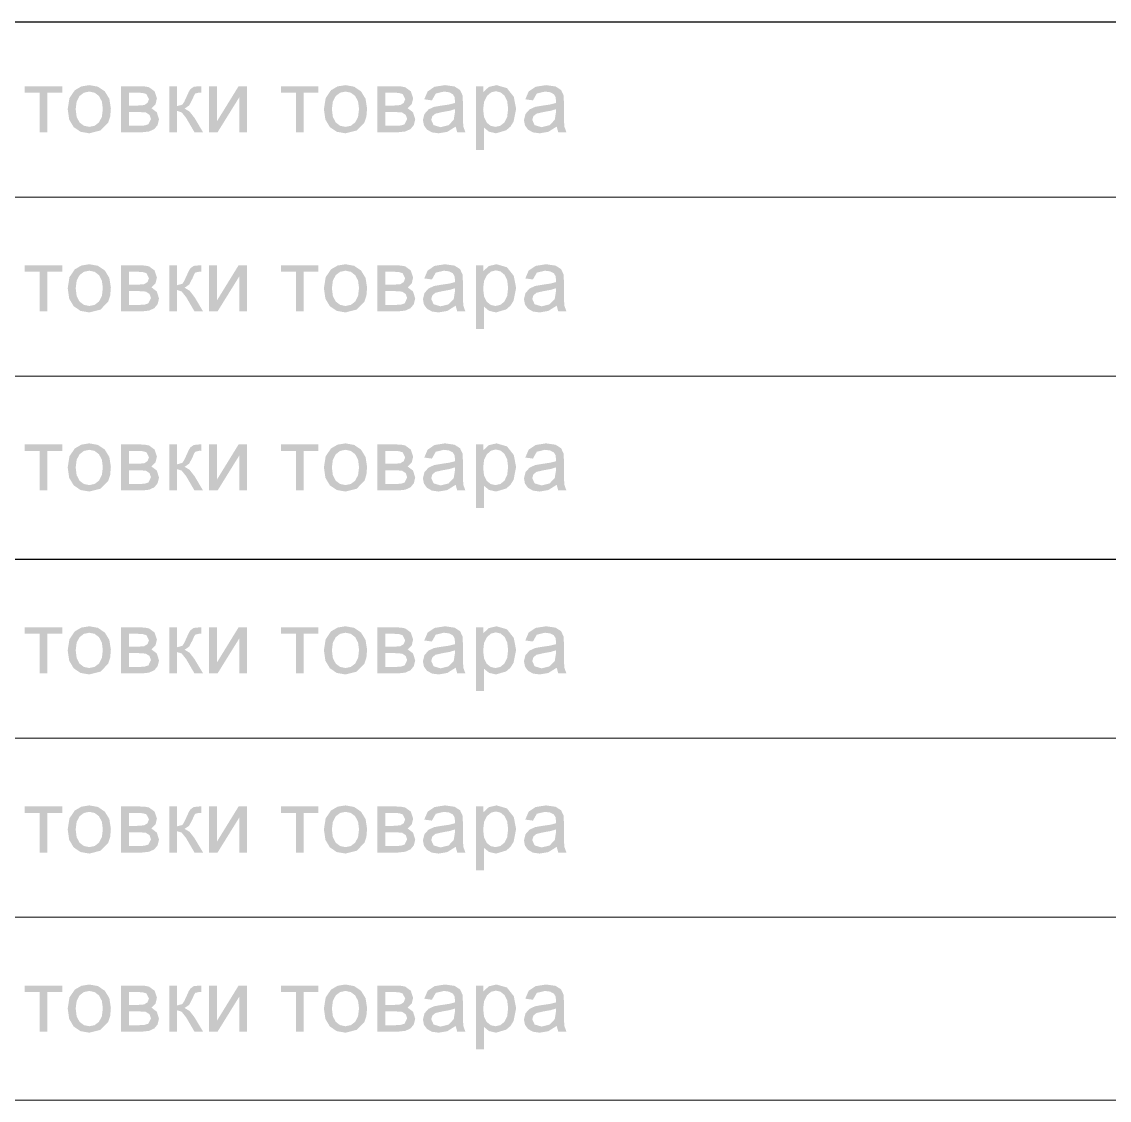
# Model space of a CAD drawing. Header units: millimetres. Extents: x 0 to 420, y 0 to 297.
# Drawn here: x 41.21 to 53.29, y 124.67 to 136.65 of the extents above; entities that cross this region are included whole.
import ezdxf

# ---------------------------------------------------------------- set-up
doc = ezdxf.new("R2010")
doc.units = ezdxf.units.MM

msp = doc.modelspace()

# ---------------------------------------------------------------- hatches: boundary and pattern name
h = msp.add_hatch(color=251)
h.paths.add_polyline_path([(41.718364, 135.680648), (41.737932, 135.804327), (41.797188, 135.891212), (41.870431, 135.933656), (41.958143, 135.947987), (42.054123, 135.930624), (42.130673, 135.878534), (42.181041, 135.796196), (42.197922, 135.687814), (42.19048, 135.599068), (42.168156, 135.53182), (42.082166, 135.444177), (41.958143, 135.412757), (41.860991, 135.429845), (41.78451, 135.481659), (41.734901, 135.565651)], flags=0)
h.paths.add_polyline_path([(41.80711, 135.680648), (41.817859, 135.594176), (41.850105, 135.532922), (41.898543, 135.496473), (41.958143, 135.484415), (42.017261, 135.496542), (42.06563, 135.533473), (42.097876, 135.595416), (42.108625, 135.683404), (42.097876, 135.7665), (42.06563, 135.827271), (42.017261, 135.863996), (41.958143, 135.876329), (41.898543, 135.863996), (41.850105, 135.827271), (41.817859, 135.766155)], flags=0)
h = msp.add_hatch(color=251)
h.paths.add_polyline_path([(44.565339, 135.680648), (44.584907, 135.804327), (44.644162, 135.891212), (44.717405, 135.933656), (44.805117, 135.947987), (44.901098, 135.930624), (44.977648, 135.878534), (45.028015, 135.796196), (45.044896, 135.687814), (45.037454, 135.599068), (45.01513, 135.53182), (44.929141, 135.444177), (44.805117, 135.412757), (44.707966, 135.429845), (44.631484, 135.481659), (44.581875, 135.565651)], flags=0)
h.paths.add_polyline_path([(44.654084, 135.680648), (44.664833, 135.594176), (44.697079, 135.532922), (44.745517, 135.496473), (44.805117, 135.484415), (44.864235, 135.496542), (44.912604, 135.533473), (44.94485, 135.595416), (44.955599, 135.683404), (44.94485, 135.7665), (44.912604, 135.827271), (44.864235, 135.863996), (44.805117, 135.876329), (44.745517, 135.863996), (44.697079, 135.827271), (44.664833, 135.766155)], flags=0)
h = msp.add_hatch(color=251)
h.paths.add_polyline_path([(46.029294, 135.487723), (45.936139, 135.429294), (45.840227, 135.412757), (45.765538, 135.423093), (45.710692, 135.454098), (45.676723, 135.500952), (45.665492, 135.559381), (45.68258, 135.627731), (45.727228, 135.677892), (45.790067, 135.706555), (45.867237, 135.719784), (45.95805, 135.733013), (46.021577, 135.74955), (46.022128, 135.77215), (46.015996, 135.81728), (45.997875, 135.847115), (45.95612, 135.868957), (45.898656, 135.876329), (45.808257, 135.854832), (45.765262, 135.778764), (45.680375, 135.79034), (45.718409, 135.878534), (45.795028, 135.929797), (45.911334, 135.947987), (46.017719, 135.932553), (46.078352, 135.893417), (46.105362, 135.834988), (46.109772, 135.754511), (46.109772, 135.638756), (46.111081, 135.540019), (46.115284, 135.485518), (46.137332, 135.424333), (46.046382, 135.424333)], flags=0)
h.paths.add_polyline_path([(46.021577, 135.681199), (45.962528, 135.663285), (45.879915, 135.648677), (45.804398, 135.631039), (45.770223, 135.602927), (45.758096, 135.561585), (45.784003, 135.503708), (45.861174, 135.480557), (45.95047, 135.502605), (46.007797, 135.562688), (46.021577, 135.64978)], flags=0)
h = msp.add_hatch(color=251)
h.paths.add_polyline_path([(46.256025, 135.2281), (46.256025, 135.936412), (46.3354, 135.936412), (46.3354, 135.870266), (46.398238, 135.928144), (46.483677, 135.947987), (46.599432, 135.914363), (46.674949, 135.819003), (46.700856, 135.684506), (46.672744, 135.542844), (46.638086, 135.487171), (46.590613, 135.446381), (46.477613, 135.412757), (46.399341, 135.430947), (46.343117, 135.477249), (46.343117, 135.2281)], flags=0)
h.paths.add_polyline_path([(46.334849, 135.677341), (46.344771, 135.591282), (46.374536, 135.531269), (46.418702, 135.49606), (46.47155, 135.484415), (46.525294, 135.496473), (46.570769, 135.532922), (46.601775, 135.595347), (46.61211, 135.685058), (46.601912, 135.770289), (46.571871, 135.83113), (46.527567, 135.867854), (46.475409, 135.880188), (46.42325, 135.867096), (46.377292, 135.828374), (46.345322, 135.764639)], flags=0)
h = msp.add_hatch(color=251)
h.paths.add_polyline_path([(47.151931, 135.487723), (47.058776, 135.429294), (46.962864, 135.412757), (46.888174, 135.423093), (46.833328, 135.454098), (46.79936, 135.500952), (46.788129, 135.559381), (46.805216, 135.627731), (46.849865, 135.677892), (46.912703, 135.706555), (46.989874, 135.719784), (47.080686, 135.733013), (47.144214, 135.74955), (47.144765, 135.77215), (47.138633, 135.81728), (47.120512, 135.847115), (47.078757, 135.868957), (47.021293, 135.876329), (46.930894, 135.854832), (46.887899, 135.778764), (46.803012, 135.79034), (46.841045, 135.878534), (46.917664, 135.929797), (47.033971, 135.947987), (47.140355, 135.932553), (47.200989, 135.893417), (47.227999, 135.834988), (47.232408, 135.754511), (47.232408, 135.638756), (47.233717, 135.540019), (47.23792, 135.485518), (47.259969, 135.424333), (47.169019, 135.424333)], flags=0)
h.paths.add_polyline_path([(47.144214, 135.681199), (47.085165, 135.663285), (47.002552, 135.648677), (46.927035, 135.631039), (46.89286, 135.602927), (46.880733, 135.561585), (46.90664, 135.503708), (46.98381, 135.480557), (47.073107, 135.502605), (47.130434, 135.562688), (47.144214, 135.64978)], flags=0)
for points in [[(41.241101, 135.936412), (41.657268, 135.936412), (41.657268, 135.864754), (41.492455, 135.864754), (41.492455, 135.424333), (41.406465, 135.424333), (41.406465, 135.864754), (41.241101, 135.864754)], [(42.847181, 135.936412), (42.934273, 135.936412), (42.934273, 135.715374), (42.992151, 135.730808), (43.012546, 135.761883), (43.041209, 135.823964), (43.063947, 135.874056), (43.08255, 135.90389), (43.11893, 135.929797), (43.186179, 135.936412), (43.203266, 135.936412), (43.203266, 135.864754), (43.179013, 135.865305), (43.135467, 135.854832), (43.122306, 135.833748), (43.104599, 135.791993), (43.068218, 135.72254), (43.017507, 135.687262), (43.073042, 135.653776), (43.12775, 135.583083), (43.222559, 135.424333), (43.127199, 135.424333), (43.034594, 135.583083), (42.984434, 135.645921), (42.934273, 135.661355), (42.934273, 135.424333), (42.847181, 135.424333)], [(43.289922, 135.936412), (43.377014, 135.936412), (43.377014, 135.546151), (43.617344, 135.936412), (43.71105, 135.936412), (43.71105, 135.424333), (43.62451, 135.424333), (43.62451, 135.812388), (43.383629, 135.424333), (43.289922, 135.424333)], [(44.088075, 135.936412), (44.504242, 135.936412), (44.504242, 135.864754), (44.339429, 135.864754), (44.339429, 135.424333), (44.253439, 135.424333), (44.253439, 135.864754), (44.088075, 135.864754)], [(41.241101, 133.946745), (41.657268, 133.946745), (41.657268, 133.875087), (41.492455, 133.875087), (41.492455, 133.434666), (41.406465, 133.434666), (41.406465, 133.875087), (41.241101, 133.875087)], [(42.847181, 133.946745), (42.934273, 133.946745), (42.934273, 133.725708), (42.992151, 133.741142), (43.012546, 133.772217), (43.041209, 133.834297), (43.063947, 133.884389), (43.08255, 133.914223), (43.11893, 133.940131), (43.186179, 133.946745), (43.203266, 133.946745), (43.203266, 133.875087), (43.179013, 133.875638), (43.135467, 133.865165), (43.122306, 133.844081), (43.104599, 133.802327), (43.068218, 133.732874), (43.017507, 133.697596), (43.073042, 133.664109), (43.12775, 133.593416), (43.222559, 133.434666), (43.127199, 133.434666), (43.034594, 133.593416), (42.984434, 133.656255), (42.934273, 133.671689), (42.934273, 133.434666), (42.847181, 133.434666)], [(43.289922, 133.946745), (43.377014, 133.946745), (43.377014, 133.556485), (43.617344, 133.946745), (43.71105, 133.946745), (43.71105, 133.434666), (43.62451, 133.434666), (43.62451, 133.822722), (43.383629, 133.434666), (43.289922, 133.434666)], [(44.088075, 133.946745), (44.504242, 133.946745), (44.504242, 133.875087), (44.339429, 133.875087), (44.339429, 133.434666), (44.253439, 133.434666), (44.253439, 133.875087), (44.088075, 133.875087)], [(41.241101, 131.957078), (41.657268, 131.957078), (41.657268, 131.88542), (41.492455, 131.88542), (41.492455, 131.444999), (41.406465, 131.444999), (41.406465, 131.88542), (41.241101, 131.88542)], [(42.847181, 131.957078), (42.934273, 131.957078), (42.934273, 131.736041), (42.992151, 131.751475), (43.012546, 131.78255), (43.041209, 131.844631), (43.063947, 131.894722), (43.08255, 131.924557), (43.11893, 131.950464), (43.186179, 131.957078), (43.203266, 131.957078), (43.203266, 131.88542), (43.179013, 131.885972), (43.135467, 131.875499), (43.122306, 131.854415), (43.104599, 131.81266), (43.068218, 131.743207), (43.017507, 131.707929), (43.073042, 131.674443), (43.12775, 131.603749), (43.222559, 131.444999), (43.127199, 131.444999), (43.034594, 131.603749), (42.984434, 131.666588), (42.934273, 131.682022), (42.934273, 131.444999), (42.847181, 131.444999)], [(43.289922, 131.957078), (43.377014, 131.957078), (43.377014, 131.566818), (43.617344, 131.957078), (43.71105, 131.957078), (43.71105, 131.444999), (43.62451, 131.444999), (43.62451, 131.833055), (43.383629, 131.444999), (43.289922, 131.444999)], [(44.088075, 131.957078), (44.504242, 131.957078), (44.504242, 131.88542), (44.339429, 131.88542), (44.339429, 131.444999), (44.253439, 131.444999), (44.253439, 131.88542), (44.088075, 131.88542)], [(41.241101, 129.925078), (41.657268, 129.925078), (41.657268, 129.85342), (41.492455, 129.85342), (41.492455, 129.412999), (41.406465, 129.412999), (41.406465, 129.85342), (41.241101, 129.85342)], [(42.847181, 129.925078), (42.934273, 129.925078), (42.934273, 129.704041), (42.992151, 129.719475), (43.012546, 129.75055), (43.041209, 129.812631), (43.063947, 129.862722), (43.08255, 129.892557), (43.11893, 129.918464), (43.186179, 129.925078), (43.203266, 129.925078), (43.203266, 129.85342), (43.179013, 129.853972), (43.135467, 129.843499), (43.122306, 129.822415), (43.104599, 129.78066), (43.068218, 129.711207), (43.017507, 129.675929), (43.073042, 129.642443), (43.12775, 129.571749), (43.222559, 129.412999), (43.127199, 129.412999), (43.034594, 129.571749), (42.984434, 129.634588), (42.934273, 129.650022), (42.934273, 129.412999), (42.847181, 129.412999)], [(43.289922, 129.925078), (43.377014, 129.925078), (43.377014, 129.534818), (43.617344, 129.925078), (43.71105, 129.925078), (43.71105, 129.412999), (43.62451, 129.412999), (43.62451, 129.801055), (43.383629, 129.412999), (43.289922, 129.412999)], [(44.088075, 129.925078), (44.504242, 129.925078), (44.504242, 129.85342), (44.339429, 129.85342), (44.339429, 129.412999), (44.253439, 129.412999), (44.253439, 129.85342), (44.088075, 129.85342)], [(41.241101, 127.935412), (41.657268, 127.935412), (41.657268, 127.863754), (41.492455, 127.863754), (41.492455, 127.423333), (41.406465, 127.423333), (41.406465, 127.863754), (41.241101, 127.863754)], [(42.847181, 127.935412), (42.934273, 127.935412), (42.934273, 127.714374), (42.992151, 127.729809), (43.012546, 127.760883), (43.041209, 127.822964), (43.063947, 127.873056), (43.08255, 127.90289), (43.11893, 127.928797), (43.186179, 127.935412), (43.203266, 127.935412), (43.203266, 127.863754), (43.179013, 127.864305), (43.135467, 127.853832), (43.122306, 127.832748), (43.104599, 127.790993), (43.068218, 127.72154), (43.017507, 127.686263), (43.073042, 127.652776), (43.12775, 127.582083), (43.222559, 127.423333), (43.127199, 127.423333), (43.034594, 127.582083), (42.984434, 127.644921), (42.934273, 127.660355), (42.934273, 127.423333), (42.847181, 127.423333)], [(43.289922, 127.935412), (43.377014, 127.935412), (43.377014, 127.545151), (43.617344, 127.935412), (43.71105, 127.935412), (43.71105, 127.423333), (43.62451, 127.423333), (43.62451, 127.811388), (43.383629, 127.423333), (43.289922, 127.423333)], [(44.088075, 127.935412), (44.504242, 127.935412), (44.504242, 127.863754), (44.339429, 127.863754), (44.339429, 127.423333), (44.253439, 127.423333), (44.253439, 127.863754), (44.088075, 127.863754)], [(41.241101, 125.945745), (41.657268, 125.945745), (41.657268, 125.874087), (41.492455, 125.874087), (41.492455, 125.433666), (41.406465, 125.433666), (41.406465, 125.874087), (41.241101, 125.874087)], [(42.847181, 125.945745), (42.934273, 125.945745), (42.934273, 125.724708), (42.992151, 125.740142), (43.012546, 125.771217), (43.041209, 125.833297), (43.063947, 125.883389), (43.08255, 125.913223), (43.11893, 125.939131), (43.186179, 125.945745), (43.203266, 125.945745), (43.203266, 125.874087), (43.179013, 125.874638), (43.135467, 125.864165), (43.122306, 125.843081), (43.104599, 125.801327), (43.068218, 125.731874), (43.017507, 125.696596), (43.073042, 125.66311), (43.12775, 125.592416), (43.222559, 125.433666), (43.127199, 125.433666), (43.034594, 125.592416), (42.984434, 125.655255), (42.934273, 125.670689), (42.934273, 125.433666), (42.847181, 125.433666)], [(43.289922, 125.945745), (43.377014, 125.945745), (43.377014, 125.555485), (43.617344, 125.945745), (43.71105, 125.945745), (43.71105, 125.433666), (43.62451, 125.433666), (43.62451, 125.821722), (43.383629, 125.433666), (43.289922, 125.433666)], [(44.088075, 125.945745), (44.504242, 125.945745), (44.504242, 125.874087), (44.339429, 125.874087), (44.339429, 125.433666), (44.253439, 125.433666), (44.253439, 125.874087), (44.088075, 125.874087)]]:
    msp.add_hatch(color=251).paths.add_polyline_path(points, flags=0)
h = msp.add_hatch(color=251)
h.paths.add_polyline_path([(42.312204, 135.936412), (42.512296, 135.936412), (42.576443, 135.933242), (42.621987, 135.924285), (42.683723, 135.879085), (42.709631, 135.800813), (42.694197, 135.736321), (42.648997, 135.691121), (42.708528, 135.645921), (42.732782, 135.567649), (42.717141, 135.504121), (42.680416, 135.459611), (42.622539, 135.433083), (42.543164, 135.424333), (42.312204, 135.424333)], flags=0)
h.paths.add_polyline_path([(42.399296, 135.720887), (42.491901, 135.720887), (42.567417, 135.726399), (42.6049, 135.750101), (42.621436, 135.792545), (42.592773, 135.848769), (42.553843, 135.860689), (42.494657, 135.864754), (42.399296, 135.864754)], flags=0)
h.paths.add_polyline_path([(42.399296, 135.495991), (42.513398, 135.495991), (42.575479, 135.500194), (42.614822, 135.513078), (42.643485, 135.572058), (42.6275, 135.617258), (42.586158, 135.644268), (42.504027, 135.64978), (42.399296, 135.64978)], flags=0)
h = msp.add_hatch(color=251)
h.paths.add_polyline_path([(45.159179, 135.936412), (45.35927, 135.936412), (45.423417, 135.933242), (45.468962, 135.924285), (45.530698, 135.879085), (45.556605, 135.800813), (45.541171, 135.736321), (45.495971, 135.691121), (45.555502, 135.645921), (45.579756, 135.567649), (45.564115, 135.504121), (45.52739, 135.459611), (45.469513, 135.433083), (45.390138, 135.424333), (45.159179, 135.424333)], flags=0)
h.paths.add_polyline_path([(45.246271, 135.720887), (45.338875, 135.720887), (45.414391, 135.726399), (45.451874, 135.750101), (45.46841, 135.792545), (45.439747, 135.848769), (45.400818, 135.860689), (45.341631, 135.864754), (45.246271, 135.864754)], flags=0)
h.paths.add_polyline_path([(45.246271, 135.495991), (45.360372, 135.495991), (45.422453, 135.500194), (45.461796, 135.513078), (45.490459, 135.572058), (45.474474, 135.617258), (45.433133, 135.644268), (45.351002, 135.64978), (45.246271, 135.64978)], flags=0)
h = msp.add_hatch(color=251)
h.paths.add_polyline_path([(41.718364, 133.690981), (41.737932, 133.81466), (41.797188, 133.901545), (41.870431, 133.943989), (41.958143, 133.958321), (42.054123, 133.940957), (42.130673, 133.888868), (42.181041, 133.80653), (42.197922, 133.698147), (42.19048, 133.609401), (42.168156, 133.542153), (42.082166, 133.45451), (41.958143, 133.423091), (41.860991, 133.440178), (41.78451, 133.491993), (41.734901, 133.575984)], flags=0)
h.paths.add_polyline_path([(41.80711, 133.690981), (41.817859, 133.604509), (41.850105, 133.543256), (41.898543, 133.506806), (41.958143, 133.494749), (42.017261, 133.506875), (42.06563, 133.543807), (42.097876, 133.60575), (42.108625, 133.693737), (42.097876, 133.776833), (42.06563, 133.837605), (42.017261, 133.874329), (41.958143, 133.886663), (41.898543, 133.874329), (41.850105, 133.837605), (41.817859, 133.776489)], flags=0)
h = msp.add_hatch(color=251)
h.paths.add_polyline_path([(42.312204, 133.946745), (42.512296, 133.946745), (42.576443, 133.943576), (42.621987, 133.934618), (42.683723, 133.889419), (42.709631, 133.811146), (42.694197, 133.746654), (42.648997, 133.701454), (42.708528, 133.656255), (42.732782, 133.577982), (42.717141, 133.514455), (42.680416, 133.469944), (42.622539, 133.443417), (42.543164, 133.434666), (42.312204, 133.434666)], flags=0)
h.paths.add_polyline_path([(42.399296, 133.73122), (42.491901, 133.73122), (42.567417, 133.736732), (42.6049, 133.760434), (42.621436, 133.802878), (42.592773, 133.859102), (42.553843, 133.871022), (42.494657, 133.875087), (42.399296, 133.875087)], flags=0)
h.paths.add_polyline_path([(42.399296, 133.506324), (42.513398, 133.506324), (42.575479, 133.510527), (42.614822, 133.523412), (42.643485, 133.582392), (42.6275, 133.627591), (42.586158, 133.654601), (42.504027, 133.660113), (42.399296, 133.660113)], flags=0)
h = msp.add_hatch(color=251)
h.paths.add_polyline_path([(44.565339, 133.690981), (44.584907, 133.81466), (44.644162, 133.901545), (44.717405, 133.943989), (44.805117, 133.958321), (44.901098, 133.940957), (44.977648, 133.888868), (45.028015, 133.80653), (45.044896, 133.698147), (45.037454, 133.609401), (45.01513, 133.542153), (44.929141, 133.45451), (44.805117, 133.423091), (44.707966, 133.440178), (44.631484, 133.491993), (44.581875, 133.575984)], flags=0)
h.paths.add_polyline_path([(44.654084, 133.690981), (44.664833, 133.604509), (44.697079, 133.543256), (44.745517, 133.506806), (44.805117, 133.494749), (44.864235, 133.506875), (44.912604, 133.543807), (44.94485, 133.60575), (44.955599, 133.693737), (44.94485, 133.776833), (44.912604, 133.837605), (44.864235, 133.874329), (44.805117, 133.886663), (44.745517, 133.874329), (44.697079, 133.837605), (44.664833, 133.776489)], flags=0)
h = msp.add_hatch(color=251)
h.paths.add_polyline_path([(45.159179, 133.946745), (45.35927, 133.946745), (45.423417, 133.943576), (45.468962, 133.934618), (45.530698, 133.889419), (45.556605, 133.811146), (45.541171, 133.746654), (45.495971, 133.701454), (45.555502, 133.656255), (45.579756, 133.577982), (45.564115, 133.514455), (45.52739, 133.469944), (45.469513, 133.443417), (45.390138, 133.434666), (45.159179, 133.434666)], flags=0)
h.paths.add_polyline_path([(45.246271, 133.73122), (45.338875, 133.73122), (45.414391, 133.736732), (45.451874, 133.760434), (45.46841, 133.802878), (45.439747, 133.859102), (45.400818, 133.871022), (45.341631, 133.875087), (45.246271, 133.875087)], flags=0)
h.paths.add_polyline_path([(45.246271, 133.506324), (45.360372, 133.506324), (45.422453, 133.510527), (45.461796, 133.523412), (45.490459, 133.582392), (45.474474, 133.627591), (45.433133, 133.654601), (45.351002, 133.660113), (45.246271, 133.660113)], flags=0)
h = msp.add_hatch(color=251)
h.paths.add_polyline_path([(46.029294, 133.498056), (45.936139, 133.439627), (45.840227, 133.423091), (45.765538, 133.433426), (45.710692, 133.464432), (45.676723, 133.511285), (45.665492, 133.569714), (45.68258, 133.638065), (45.727228, 133.688225), (45.790067, 133.716888), (45.867237, 133.730118), (45.95805, 133.743347), (46.021577, 133.759883), (46.022128, 133.782483), (46.015996, 133.827614), (45.997875, 133.857448), (45.95612, 133.87929), (45.898656, 133.886663), (45.808257, 133.865165), (45.765262, 133.789098), (45.680375, 133.800673), (45.718409, 133.888868), (45.795028, 133.940131), (45.911334, 133.958321), (46.017719, 133.942887), (46.078352, 133.90375), (46.105362, 133.845322), (46.109772, 133.764844), (46.109772, 133.649089), (46.111081, 133.550352), (46.115284, 133.495851), (46.137332, 133.434666), (46.046382, 133.434666)], flags=0)
h.paths.add_polyline_path([(46.021577, 133.691532), (45.962528, 133.673618), (45.879915, 133.659011), (45.804398, 133.641372), (45.770223, 133.61326), (45.758096, 133.571919), (45.784003, 133.514041), (45.861174, 133.49089), (45.95047, 133.512939), (46.007797, 133.573021), (46.021577, 133.660113)], flags=0)
h = msp.add_hatch(color=251)
h.paths.add_polyline_path([(46.256025, 133.238433), (46.256025, 133.946745), (46.3354, 133.946745), (46.3354, 133.880599), (46.398238, 133.938477), (46.483677, 133.958321), (46.599432, 133.924697), (46.674949, 133.829336), (46.700856, 133.69484), (46.672744, 133.553177), (46.638086, 133.497505), (46.590613, 133.456715), (46.477613, 133.423091), (46.399341, 133.441281), (46.343117, 133.487583), (46.343117, 133.238433)], flags=0)
h.paths.add_polyline_path([(46.334849, 133.687674), (46.344771, 133.601615), (46.374536, 133.541602), (46.418702, 133.506393), (46.47155, 133.494749), (46.525294, 133.506806), (46.570769, 133.543256), (46.601775, 133.605681), (46.61211, 133.695391), (46.601912, 133.780623), (46.571871, 133.841463), (46.527567, 133.878188), (46.475409, 133.890521), (46.42325, 133.87743), (46.377292, 133.838707), (46.345322, 133.774973)], flags=0)
h = msp.add_hatch(color=251)
h.paths.add_polyline_path([(47.151931, 133.498056), (47.058776, 133.439627), (46.962864, 133.423091), (46.888174, 133.433426), (46.833328, 133.464432), (46.79936, 133.511285), (46.788129, 133.569714), (46.805216, 133.638065), (46.849865, 133.688225), (46.912703, 133.716888), (46.989874, 133.730118), (47.080686, 133.743347), (47.144214, 133.759883), (47.144765, 133.782483), (47.138633, 133.827614), (47.120512, 133.857448), (47.078757, 133.87929), (47.021293, 133.886663), (46.930894, 133.865165), (46.887899, 133.789098), (46.803012, 133.800673), (46.841045, 133.888868), (46.917664, 133.940131), (47.033971, 133.958321), (47.140355, 133.942887), (47.200989, 133.90375), (47.227999, 133.845322), (47.232408, 133.764844), (47.232408, 133.649089), (47.233717, 133.550352), (47.23792, 133.495851), (47.259969, 133.434666), (47.169019, 133.434666)], flags=0)
h.paths.add_polyline_path([(47.144214, 133.691532), (47.085165, 133.673618), (47.002552, 133.659011), (46.927035, 133.641372), (46.89286, 133.61326), (46.880733, 133.571919), (46.90664, 133.514041), (46.98381, 133.49089), (47.073107, 133.512939), (47.130434, 133.573021), (47.144214, 133.660113)], flags=0)
h = msp.add_hatch(color=251)
h.paths.add_polyline_path([(41.718364, 131.701315), (41.737932, 131.824994), (41.797188, 131.911879), (41.870431, 131.954322), (41.958143, 131.968654), (42.054123, 131.951291), (42.130673, 131.899201), (42.181041, 131.816863), (42.197922, 131.70848), (42.19048, 131.619735), (42.168156, 131.552486), (42.082166, 131.464843), (41.958143, 131.433424), (41.860991, 131.450512), (41.78451, 131.502326), (41.734901, 131.586317)], flags=0)
h.paths.add_polyline_path([(41.80711, 131.701315), (41.817859, 131.614843), (41.850105, 131.553589), (41.898543, 131.51714), (41.958143, 131.505082), (42.017261, 131.517209), (42.06563, 131.55414), (42.097876, 131.616083), (42.108625, 131.704071), (42.097876, 131.787166), (42.06563, 131.847938), (42.017261, 131.884663), (41.958143, 131.896996), (41.898543, 131.884663), (41.850105, 131.847938), (41.817859, 131.786822)], flags=0)
h = msp.add_hatch(color=251)
h.paths.add_polyline_path([(44.565339, 131.701315), (44.584907, 131.824994), (44.644162, 131.911879), (44.717405, 131.954322), (44.805117, 131.968654), (44.901098, 131.951291), (44.977648, 131.899201), (45.028015, 131.816863), (45.044896, 131.70848), (45.037454, 131.619735), (45.01513, 131.552486), (44.929141, 131.464843), (44.805117, 131.433424), (44.707966, 131.450512), (44.631484, 131.502326), (44.581875, 131.586317)], flags=0)
h.paths.add_polyline_path([(44.654084, 131.701315), (44.664833, 131.614843), (44.697079, 131.553589), (44.745517, 131.51714), (44.805117, 131.505082), (44.864235, 131.517209), (44.912604, 131.55414), (44.94485, 131.616083), (44.955599, 131.704071), (44.94485, 131.787166), (44.912604, 131.847938), (44.864235, 131.884663), (44.805117, 131.896996), (44.745517, 131.884663), (44.697079, 131.847938), (44.664833, 131.786822)], flags=0)
h = msp.add_hatch(color=251)
h.paths.add_polyline_path([(46.029294, 131.508389), (45.936139, 131.44996), (45.840227, 131.433424), (45.765538, 131.443759), (45.710692, 131.474765), (45.676723, 131.521618), (45.665492, 131.580047), (45.68258, 131.648398), (45.727228, 131.698559), (45.790067, 131.727222), (45.867237, 131.740451), (45.95805, 131.75368), (46.021577, 131.770216), (46.022128, 131.792816), (46.015996, 131.837947), (45.997875, 131.867782), (45.95612, 131.889623), (45.898656, 131.896996), (45.808257, 131.875499), (45.765262, 131.799431), (45.680375, 131.811006), (45.718409, 131.899201), (45.795028, 131.950464), (45.911334, 131.968654), (46.017719, 131.95322), (46.078352, 131.914084), (46.105362, 131.855655), (46.109772, 131.775177), (46.109772, 131.659422), (46.111081, 131.560686), (46.115284, 131.506184), (46.137332, 131.444999), (46.046382, 131.444999)], flags=0)
h.paths.add_polyline_path([(46.021577, 131.701866), (45.962528, 131.683951), (45.879915, 131.669344), (45.804398, 131.651705), (45.770223, 131.623593), (45.758096, 131.582252), (45.784003, 131.524374), (45.861174, 131.501223), (45.95047, 131.523272), (46.007797, 131.583355), (46.021577, 131.670447)], flags=0)
h = msp.add_hatch(color=251)
h.paths.add_polyline_path([(46.256025, 131.248767), (46.256025, 131.957078), (46.3354, 131.957078), (46.3354, 131.890933), (46.398238, 131.94881), (46.483677, 131.968654), (46.599432, 131.93503), (46.674949, 131.83967), (46.700856, 131.705173), (46.672744, 131.563511), (46.638086, 131.507838), (46.590613, 131.467048), (46.477613, 131.433424), (46.399341, 131.451614), (46.343117, 131.497916), (46.343117, 131.248767)], flags=0)
h.paths.add_polyline_path([(46.334849, 131.698007), (46.344771, 131.611949), (46.374536, 131.551935), (46.418702, 131.516726), (46.47155, 131.505082), (46.525294, 131.51714), (46.570769, 131.553589), (46.601775, 131.616014), (46.61211, 131.705724), (46.601912, 131.790956), (46.571871, 131.851796), (46.527567, 131.888521), (46.475409, 131.900855), (46.42325, 131.887763), (46.377292, 131.84904), (46.345322, 131.785306)], flags=0)
h = msp.add_hatch(color=251)
h.paths.add_polyline_path([(47.151931, 131.508389), (47.058776, 131.44996), (46.962864, 131.433424), (46.888174, 131.443759), (46.833328, 131.474765), (46.79936, 131.521618), (46.788129, 131.580047), (46.805216, 131.648398), (46.849865, 131.698559), (46.912703, 131.727222), (46.989874, 131.740451), (47.080686, 131.75368), (47.144214, 131.770216), (47.144765, 131.792816), (47.138633, 131.837947), (47.120512, 131.867782), (47.078757, 131.889623), (47.021293, 131.896996), (46.930894, 131.875499), (46.887899, 131.799431), (46.803012, 131.811006), (46.841045, 131.899201), (46.917664, 131.950464), (47.033971, 131.968654), (47.140355, 131.95322), (47.200989, 131.914084), (47.227999, 131.855655), (47.232408, 131.775177), (47.232408, 131.659422), (47.233717, 131.560686), (47.23792, 131.506184), (47.259969, 131.444999), (47.169019, 131.444999)], flags=0)
h.paths.add_polyline_path([(47.144214, 131.701866), (47.085165, 131.683951), (47.002552, 131.669344), (46.927035, 131.651705), (46.89286, 131.623593), (46.880733, 131.582252), (46.90664, 131.524374), (46.98381, 131.501223), (47.073107, 131.523272), (47.130434, 131.583355), (47.144214, 131.670447)], flags=0)
h = msp.add_hatch(color=251)
h.paths.add_polyline_path([(42.312204, 131.957078), (42.512296, 131.957078), (42.576443, 131.953909), (42.621987, 131.944952), (42.683723, 131.899752), (42.709631, 131.82148), (42.694197, 131.756987), (42.648997, 131.711788), (42.708528, 131.666588), (42.732782, 131.588315), (42.717141, 131.524788), (42.680416, 131.480277), (42.622539, 131.45375), (42.543164, 131.444999), (42.312204, 131.444999)], flags=0)
h.paths.add_polyline_path([(42.399296, 131.741553), (42.491901, 131.741553), (42.567417, 131.747065), (42.6049, 131.770768), (42.621436, 131.813211), (42.592773, 131.869435), (42.553843, 131.881355), (42.494657, 131.88542), (42.399296, 131.88542)], flags=0)
h.paths.add_polyline_path([(42.399296, 131.516657), (42.513398, 131.516657), (42.575479, 131.52086), (42.614822, 131.533745), (42.643485, 131.592725), (42.6275, 131.637925), (42.586158, 131.664934), (42.504027, 131.670447), (42.399296, 131.670447)], flags=0)
h = msp.add_hatch(color=251)
h.paths.add_polyline_path([(45.159179, 131.957078), (45.35927, 131.957078), (45.423417, 131.953909), (45.468962, 131.944952), (45.530698, 131.899752), (45.556605, 131.82148), (45.541171, 131.756987), (45.495971, 131.711788), (45.555502, 131.666588), (45.579756, 131.588315), (45.564115, 131.524788), (45.52739, 131.480277), (45.469513, 131.45375), (45.390138, 131.444999), (45.159179, 131.444999)], flags=0)
h.paths.add_polyline_path([(45.246271, 131.741553), (45.338875, 131.741553), (45.414391, 131.747065), (45.451874, 131.770768), (45.46841, 131.813211), (45.439747, 131.869435), (45.400818, 131.881355), (45.341631, 131.88542), (45.246271, 131.88542)], flags=0)
h.paths.add_polyline_path([(45.246271, 131.516657), (45.360372, 131.516657), (45.422453, 131.52086), (45.461796, 131.533745), (45.490459, 131.592725), (45.474474, 131.637925), (45.433133, 131.664934), (45.351002, 131.670447), (45.246271, 131.670447)], flags=0)
h = msp.add_hatch(color=251)
h.paths.add_polyline_path([(41.718364, 129.669315), (41.737932, 129.792994), (41.797188, 129.879879), (41.870431, 129.922322), (41.958143, 129.936654), (42.054123, 129.919291), (42.130673, 129.867201), (42.181041, 129.784863), (42.197922, 129.67648), (42.19048, 129.587735), (42.168156, 129.520486), (42.082166, 129.432843), (41.958143, 129.401424), (41.860991, 129.418512), (41.78451, 129.470326), (41.734901, 129.554317)], flags=0)
h.paths.add_polyline_path([(41.80711, 129.669315), (41.817859, 129.582843), (41.850105, 129.521589), (41.898543, 129.48514), (41.958143, 129.473082), (42.017261, 129.485209), (42.06563, 129.52214), (42.097876, 129.584083), (42.108625, 129.672071), (42.097876, 129.755166), (42.06563, 129.815938), (42.017261, 129.852663), (41.958143, 129.864996), (41.898543, 129.852663), (41.850105, 129.815938), (41.817859, 129.754822)], flags=0)
h = msp.add_hatch(color=251)
h.paths.add_polyline_path([(42.312204, 129.925078), (42.512296, 129.925078), (42.576443, 129.921909), (42.621987, 129.912952), (42.683723, 129.867752), (42.709631, 129.78948), (42.694197, 129.724987), (42.648997, 129.679788), (42.708528, 129.634588), (42.732782, 129.556315), (42.717141, 129.492788), (42.680416, 129.448277), (42.622539, 129.42175), (42.543164, 129.412999), (42.312204, 129.412999)], flags=0)
h.paths.add_polyline_path([(42.399296, 129.709553), (42.491901, 129.709553), (42.567417, 129.715065), (42.6049, 129.738768), (42.621436, 129.781211), (42.592773, 129.837435), (42.553843, 129.849355), (42.494657, 129.85342), (42.399296, 129.85342)], flags=0)
h.paths.add_polyline_path([(42.399296, 129.484657), (42.513398, 129.484657), (42.575479, 129.48886), (42.614822, 129.501745), (42.643485, 129.560725), (42.6275, 129.605925), (42.586158, 129.632934), (42.504027, 129.638447), (42.399296, 129.638447)], flags=0)
h = msp.add_hatch(color=251)
h.paths.add_polyline_path([(44.565339, 129.669315), (44.584907, 129.792994), (44.644162, 129.879879), (44.717405, 129.922322), (44.805117, 129.936654), (44.901098, 129.919291), (44.977648, 129.867201), (45.028015, 129.784863), (45.044896, 129.67648), (45.037454, 129.587735), (45.01513, 129.520486), (44.929141, 129.432843), (44.805117, 129.401424), (44.707966, 129.418512), (44.631484, 129.470326), (44.581875, 129.554317)], flags=0)
h.paths.add_polyline_path([(44.654084, 129.669315), (44.664833, 129.582843), (44.697079, 129.521589), (44.745517, 129.48514), (44.805117, 129.473082), (44.864235, 129.485209), (44.912604, 129.52214), (44.94485, 129.584083), (44.955599, 129.672071), (44.94485, 129.755166), (44.912604, 129.815938), (44.864235, 129.852663), (44.805117, 129.864996), (44.745517, 129.852663), (44.697079, 129.815938), (44.664833, 129.754822)], flags=0)
h = msp.add_hatch(color=251)
h.paths.add_polyline_path([(45.159179, 129.925078), (45.35927, 129.925078), (45.423417, 129.921909), (45.468962, 129.912952), (45.530698, 129.867752), (45.556605, 129.78948), (45.541171, 129.724987), (45.495971, 129.679788), (45.555502, 129.634588), (45.579756, 129.556315), (45.564115, 129.492788), (45.52739, 129.448277), (45.469513, 129.42175), (45.390138, 129.412999), (45.159179, 129.412999)], flags=0)
h.paths.add_polyline_path([(45.246271, 129.709553), (45.338875, 129.709553), (45.414391, 129.715065), (45.451874, 129.738768), (45.46841, 129.781211), (45.439747, 129.837435), (45.400818, 129.849355), (45.341631, 129.85342), (45.246271, 129.85342)], flags=0)
h.paths.add_polyline_path([(45.246271, 129.484657), (45.360372, 129.484657), (45.422453, 129.48886), (45.461796, 129.501745), (45.490459, 129.560725), (45.474474, 129.605925), (45.433133, 129.632934), (45.351002, 129.638447), (45.246271, 129.638447)], flags=0)
h = msp.add_hatch(color=251)
h.paths.add_polyline_path([(46.029294, 129.476389), (45.936139, 129.41796), (45.840227, 129.401424), (45.765538, 129.411759), (45.710692, 129.442765), (45.676723, 129.489618), (45.665492, 129.548047), (45.68258, 129.616398), (45.727228, 129.666559), (45.790067, 129.695222), (45.867237, 129.708451), (45.95805, 129.72168), (46.021577, 129.738216), (46.022128, 129.760816), (46.015996, 129.805947), (45.997875, 129.835782), (45.95612, 129.857624), (45.898656, 129.864996), (45.808257, 129.843499), (45.765262, 129.767431), (45.680375, 129.779006), (45.718409, 129.867201), (45.795028, 129.918464), (45.911334, 129.936654), (46.017719, 129.92122), (46.078352, 129.882084), (46.105362, 129.823655), (46.109772, 129.743177), (46.109772, 129.627422), (46.111081, 129.528686), (46.115284, 129.474184), (46.137332, 129.412999), (46.046382, 129.412999)], flags=0)
h.paths.add_polyline_path([(46.021577, 129.669866), (45.962528, 129.651951), (45.879915, 129.637344), (45.804398, 129.619705), (45.770223, 129.591593), (45.758096, 129.550252), (45.784003, 129.492374), (45.861174, 129.469223), (45.95047, 129.491272), (46.007797, 129.551355), (46.021577, 129.638447)], flags=0)
h = msp.add_hatch(color=251)
h.paths.add_polyline_path([(46.256025, 129.216767), (46.256025, 129.925078), (46.3354, 129.925078), (46.3354, 129.858933), (46.398238, 129.91681), (46.483677, 129.936654), (46.599432, 129.90303), (46.674949, 129.80767), (46.700856, 129.673173), (46.672744, 129.531511), (46.638086, 129.475838), (46.590613, 129.435048), (46.477613, 129.401424), (46.399341, 129.419614), (46.343117, 129.465916), (46.343117, 129.216767)], flags=0)
h.paths.add_polyline_path([(46.334849, 129.666007), (46.344771, 129.579949), (46.374536, 129.519935), (46.418702, 129.484726), (46.47155, 129.473082), (46.525294, 129.48514), (46.570769, 129.521589), (46.601775, 129.584014), (46.61211, 129.673724), (46.601912, 129.758956), (46.571871, 129.819796), (46.527567, 129.856521), (46.475409, 129.868855), (46.42325, 129.855763), (46.377292, 129.81704), (46.345322, 129.753306)], flags=0)
h = msp.add_hatch(color=251)
h.paths.add_polyline_path([(47.151931, 129.476389), (47.058776, 129.41796), (46.962864, 129.401424), (46.888174, 129.411759), (46.833328, 129.442765), (46.79936, 129.489618), (46.788129, 129.548047), (46.805216, 129.616398), (46.849865, 129.666559), (46.912703, 129.695222), (46.989874, 129.708451), (47.080686, 129.72168), (47.144214, 129.738216), (47.144765, 129.760816), (47.138633, 129.805947), (47.120512, 129.835782), (47.078757, 129.857624), (47.021293, 129.864996), (46.930894, 129.843499), (46.887899, 129.767431), (46.803012, 129.779006), (46.841045, 129.867201), (46.917664, 129.918464), (47.033971, 129.936654), (47.140355, 129.92122), (47.200989, 129.882084), (47.227999, 129.823655), (47.232408, 129.743177), (47.232408, 129.627422), (47.233717, 129.528686), (47.23792, 129.474184), (47.259969, 129.412999), (47.169019, 129.412999)], flags=0)
h.paths.add_polyline_path([(47.144214, 129.669866), (47.085165, 129.651951), (47.002552, 129.637344), (46.927035, 129.619705), (46.89286, 129.591593), (46.880733, 129.550252), (46.90664, 129.492374), (46.98381, 129.469223), (47.073107, 129.491272), (47.130434, 129.551355), (47.144214, 129.638447)], flags=0)
h = msp.add_hatch(color=251)
h.paths.add_polyline_path([(41.718364, 127.679648), (41.737932, 127.803327), (41.797188, 127.890212), (41.870431, 127.932656), (41.958143, 127.946987), (42.054123, 127.929624), (42.130673, 127.877534), (42.181041, 127.795196), (42.197922, 127.686814), (42.19048, 127.598068), (42.168156, 127.53082), (42.082166, 127.443177), (41.958143, 127.411757), (41.860991, 127.428845), (41.78451, 127.480659), (41.734901, 127.564651)], flags=0)
h.paths.add_polyline_path([(41.80711, 127.679648), (41.817859, 127.593176), (41.850105, 127.531922), (41.898543, 127.495473), (41.958143, 127.483415), (42.017261, 127.495542), (42.06563, 127.532473), (42.097876, 127.594416), (42.108625, 127.682404), (42.097876, 127.7655), (42.06563, 127.826271), (42.017261, 127.862996), (41.958143, 127.875329), (41.898543, 127.862996), (41.850105, 127.826271), (41.817859, 127.765155)], flags=0)
h = msp.add_hatch(color=251)
h.paths.add_polyline_path([(42.312204, 127.935412), (42.512296, 127.935412), (42.576443, 127.932242), (42.621987, 127.923285), (42.683723, 127.878085), (42.709631, 127.799813), (42.694197, 127.735321), (42.648997, 127.690121), (42.708528, 127.644921), (42.732782, 127.566649), (42.717141, 127.503121), (42.680416, 127.458611), (42.622539, 127.432083), (42.543164, 127.423333), (42.312204, 127.423333)], flags=0)
h.paths.add_polyline_path([(42.399296, 127.719887), (42.491901, 127.719887), (42.567417, 127.725399), (42.6049, 127.749101), (42.621436, 127.791545), (42.592773, 127.847769), (42.553843, 127.859689), (42.494657, 127.863754), (42.399296, 127.863754)], flags=0)
h.paths.add_polyline_path([(42.399296, 127.494991), (42.513398, 127.494991), (42.575479, 127.499194), (42.614822, 127.512078), (42.643485, 127.571059), (42.6275, 127.616258), (42.586158, 127.643268), (42.504027, 127.64878), (42.399296, 127.64878)], flags=0)
h = msp.add_hatch(color=251)
h.paths.add_polyline_path([(44.565339, 127.679648), (44.584907, 127.803327), (44.644162, 127.890212), (44.717405, 127.932656), (44.805117, 127.946987), (44.901098, 127.929624), (44.977648, 127.877534), (45.028015, 127.795196), (45.044896, 127.686814), (45.037454, 127.598068), (45.01513, 127.53082), (44.929141, 127.443177), (44.805117, 127.411757), (44.707966, 127.428845), (44.631484, 127.480659), (44.581875, 127.564651)], flags=0)
h.paths.add_polyline_path([(44.654084, 127.679648), (44.664833, 127.593176), (44.697079, 127.531922), (44.745517, 127.495473), (44.805117, 127.483415), (44.864235, 127.495542), (44.912604, 127.532473), (44.94485, 127.594416), (44.955599, 127.682404), (44.94485, 127.7655), (44.912604, 127.826271), (44.864235, 127.862996), (44.805117, 127.875329), (44.745517, 127.862996), (44.697079, 127.826271), (44.664833, 127.765155)], flags=0)
h = msp.add_hatch(color=251)
h.paths.add_polyline_path([(45.159179, 127.935412), (45.35927, 127.935412), (45.423417, 127.932242), (45.468962, 127.923285), (45.530698, 127.878085), (45.556605, 127.799813), (45.541171, 127.735321), (45.495971, 127.690121), (45.555502, 127.644921), (45.579756, 127.566649), (45.564115, 127.503121), (45.52739, 127.458611), (45.469513, 127.432083), (45.390138, 127.423333), (45.159179, 127.423333)], flags=0)
h.paths.add_polyline_path([(45.246271, 127.719887), (45.338875, 127.719887), (45.414391, 127.725399), (45.451874, 127.749101), (45.46841, 127.791545), (45.439747, 127.847769), (45.400818, 127.859689), (45.341631, 127.863754), (45.246271, 127.863754)], flags=0)
h.paths.add_polyline_path([(45.246271, 127.494991), (45.360372, 127.494991), (45.422453, 127.499194), (45.461796, 127.512078), (45.490459, 127.571059), (45.474474, 127.616258), (45.433133, 127.643268), (45.351002, 127.64878), (45.246271, 127.64878)], flags=0)
h = msp.add_hatch(color=251)
h.paths.add_polyline_path([(46.029294, 127.486723), (45.936139, 127.428294), (45.840227, 127.411757), (45.765538, 127.422093), (45.710692, 127.453098), (45.676723, 127.499952), (45.665492, 127.558381), (45.68258, 127.626731), (45.727228, 127.676892), (45.790067, 127.705555), (45.867237, 127.718784), (45.95805, 127.732013), (46.021577, 127.74855), (46.022128, 127.77115), (46.015996, 127.81628), (45.997875, 127.846115), (45.95612, 127.867957), (45.898656, 127.875329), (45.808257, 127.853832), (45.765262, 127.777764), (45.680375, 127.78934), (45.718409, 127.877534), (45.795028, 127.928797), (45.911334, 127.946987), (46.017719, 127.931553), (46.078352, 127.892417), (46.105362, 127.833988), (46.109772, 127.753511), (46.109772, 127.637756), (46.111081, 127.539019), (46.115284, 127.484518), (46.137332, 127.423333), (46.046382, 127.423333)], flags=0)
h.paths.add_polyline_path([(46.021577, 127.680199), (45.962528, 127.662285), (45.879915, 127.647677), (45.804398, 127.630039), (45.770223, 127.601927), (45.758096, 127.560585), (45.784003, 127.502708), (45.861174, 127.479557), (45.95047, 127.501605), (46.007797, 127.561688), (46.021577, 127.64878)], flags=0)
h = msp.add_hatch(color=251)
h.paths.add_polyline_path([(46.256025, 127.2271), (46.256025, 127.935412), (46.3354, 127.935412), (46.3354, 127.869266), (46.398238, 127.927144), (46.483677, 127.946987), (46.599432, 127.913363), (46.674949, 127.818003), (46.700856, 127.683506), (46.672744, 127.541844), (46.638086, 127.486171), (46.590613, 127.445381), (46.477613, 127.411757), (46.399341, 127.429947), (46.343117, 127.476249), (46.343117, 127.2271)], flags=0)
h.paths.add_polyline_path([(46.334849, 127.676341), (46.344771, 127.590282), (46.374536, 127.530269), (46.418702, 127.49506), (46.47155, 127.483415), (46.525294, 127.495473), (46.570769, 127.531922), (46.601775, 127.594347), (46.61211, 127.684058), (46.601912, 127.769289), (46.571871, 127.83013), (46.527567, 127.866854), (46.475409, 127.879188), (46.42325, 127.866096), (46.377292, 127.827374), (46.345322, 127.763639)], flags=0)
h = msp.add_hatch(color=251)
h.paths.add_polyline_path([(47.151931, 127.486723), (47.058776, 127.428294), (46.962864, 127.411757), (46.888174, 127.422093), (46.833328, 127.453098), (46.79936, 127.499952), (46.788129, 127.558381), (46.805216, 127.626731), (46.849865, 127.676892), (46.912703, 127.705555), (46.989874, 127.718784), (47.080686, 127.732013), (47.144214, 127.74855), (47.144765, 127.77115), (47.138633, 127.81628), (47.120512, 127.846115), (47.078757, 127.867957), (47.021293, 127.875329), (46.930894, 127.853832), (46.887899, 127.777764), (46.803012, 127.78934), (46.841045, 127.877534), (46.917664, 127.928797), (47.033971, 127.946987), (47.140355, 127.931553), (47.200989, 127.892417), (47.227999, 127.833988), (47.232408, 127.753511), (47.232408, 127.637756), (47.233717, 127.539019), (47.23792, 127.484518), (47.259969, 127.423333), (47.169019, 127.423333)], flags=0)
h.paths.add_polyline_path([(47.144214, 127.680199), (47.085165, 127.662285), (47.002552, 127.647677), (46.927035, 127.630039), (46.89286, 127.601927), (46.880733, 127.560585), (46.90664, 127.502708), (46.98381, 127.479557), (47.073107, 127.501605), (47.130434, 127.561688), (47.144214, 127.64878)], flags=0)
h = msp.add_hatch(color=251)
h.paths.add_polyline_path([(41.718364, 125.689981), (41.737932, 125.81366), (41.797188, 125.900546), (41.870431, 125.942989), (41.958143, 125.957321), (42.054123, 125.939957), (42.130673, 125.887868), (42.181041, 125.80553), (42.197922, 125.697147), (42.19048, 125.608401), (42.168156, 125.541153), (42.082166, 125.45351), (41.958143, 125.422091), (41.860991, 125.439178), (41.78451, 125.490993), (41.734901, 125.574984)], flags=0)
h.paths.add_polyline_path([(41.80711, 125.689981), (41.817859, 125.603509), (41.850105, 125.542256), (41.898543, 125.505806), (41.958143, 125.493749), (42.017261, 125.505875), (42.06563, 125.542807), (42.097876, 125.60475), (42.108625, 125.692737), (42.097876, 125.775833), (42.06563, 125.836605), (42.017261, 125.873329), (41.958143, 125.885663), (41.898543, 125.873329), (41.850105, 125.836605), (41.817859, 125.775489)], flags=0)
h = msp.add_hatch(color=251)
h.paths.add_polyline_path([(42.312204, 125.945745), (42.512296, 125.945745), (42.576443, 125.942576), (42.621987, 125.933618), (42.683723, 125.888419), (42.709631, 125.810146), (42.694197, 125.745654), (42.648997, 125.700454), (42.708528, 125.655255), (42.732782, 125.576982), (42.717141, 125.513455), (42.680416, 125.468944), (42.622539, 125.442417), (42.543164, 125.433666), (42.312204, 125.433666)], flags=0)
h.paths.add_polyline_path([(42.399296, 125.73022), (42.491901, 125.73022), (42.567417, 125.735732), (42.6049, 125.759434), (42.621436, 125.801878), (42.592773, 125.858102), (42.553843, 125.870022), (42.494657, 125.874087), (42.399296, 125.874087)], flags=0)
h.paths.add_polyline_path([(42.399296, 125.505324), (42.513398, 125.505324), (42.575479, 125.509527), (42.614822, 125.522412), (42.643485, 125.581392), (42.6275, 125.626592), (42.586158, 125.653601), (42.504027, 125.659113), (42.399296, 125.659113)], flags=0)
h = msp.add_hatch(color=251)
h.paths.add_polyline_path([(44.565339, 125.689981), (44.584907, 125.81366), (44.644162, 125.900546), (44.717405, 125.942989), (44.805117, 125.957321), (44.901098, 125.939957), (44.977648, 125.887868), (45.028015, 125.80553), (45.044896, 125.697147), (45.037454, 125.608401), (45.01513, 125.541153), (44.929141, 125.45351), (44.805117, 125.422091), (44.707966, 125.439178), (44.631484, 125.490993), (44.581875, 125.574984)], flags=0)
h.paths.add_polyline_path([(44.654084, 125.689981), (44.664833, 125.603509), (44.697079, 125.542256), (44.745517, 125.505806), (44.805117, 125.493749), (44.864235, 125.505875), (44.912604, 125.542807), (44.94485, 125.60475), (44.955599, 125.692737), (44.94485, 125.775833), (44.912604, 125.836605), (44.864235, 125.873329), (44.805117, 125.885663), (44.745517, 125.873329), (44.697079, 125.836605), (44.664833, 125.775489)], flags=0)
h = msp.add_hatch(color=251)
h.paths.add_polyline_path([(45.159179, 125.945745), (45.35927, 125.945745), (45.423417, 125.942576), (45.468962, 125.933618), (45.530698, 125.888419), (45.556605, 125.810146), (45.541171, 125.745654), (45.495971, 125.700454), (45.555502, 125.655255), (45.579756, 125.576982), (45.564115, 125.513455), (45.52739, 125.468944), (45.469513, 125.442417), (45.390138, 125.433666), (45.159179, 125.433666)], flags=0)
h.paths.add_polyline_path([(45.246271, 125.73022), (45.338875, 125.73022), (45.414391, 125.735732), (45.451874, 125.759434), (45.46841, 125.801878), (45.439747, 125.858102), (45.400818, 125.870022), (45.341631, 125.874087), (45.246271, 125.874087)], flags=0)
h.paths.add_polyline_path([(45.246271, 125.505324), (45.360372, 125.505324), (45.422453, 125.509527), (45.461796, 125.522412), (45.490459, 125.581392), (45.474474, 125.626592), (45.433133, 125.653601), (45.351002, 125.659113), (45.246271, 125.659113)], flags=0)
h = msp.add_hatch(color=251)
h.paths.add_polyline_path([(46.029294, 125.497056), (45.936139, 125.438627), (45.840227, 125.422091), (45.765538, 125.432426), (45.710692, 125.463432), (45.676723, 125.510285), (45.665492, 125.568714), (45.68258, 125.637065), (45.727228, 125.687225), (45.790067, 125.715888), (45.867237, 125.729118), (45.95805, 125.742347), (46.021577, 125.758883), (46.022128, 125.781483), (46.015996, 125.826614), (45.997875, 125.856448), (45.95612, 125.87829), (45.898656, 125.885663), (45.808257, 125.864165), (45.765262, 125.788098), (45.680375, 125.799673), (45.718409, 125.887868), (45.795028, 125.939131), (45.911334, 125.957321), (46.017719, 125.941887), (46.078352, 125.90275), (46.105362, 125.844322), (46.109772, 125.763844), (46.109772, 125.648089), (46.111081, 125.549352), (46.115284, 125.494851), (46.137332, 125.433666), (46.046382, 125.433666)], flags=0)
h.paths.add_polyline_path([(46.021577, 125.690532), (45.962528, 125.672618), (45.879915, 125.658011), (45.804398, 125.640372), (45.770223, 125.61226), (45.758096, 125.570919), (45.784003, 125.513041), (45.861174, 125.48989), (45.95047, 125.511939), (46.007797, 125.572021), (46.021577, 125.659113)], flags=0)
h = msp.add_hatch(color=251)
h.paths.add_polyline_path([(46.256025, 125.237434), (46.256025, 125.945745), (46.3354, 125.945745), (46.3354, 125.879599), (46.398238, 125.937477), (46.483677, 125.957321), (46.599432, 125.923697), (46.674949, 125.828336), (46.700856, 125.69384), (46.672744, 125.552177), (46.638086, 125.496505), (46.590613, 125.455715), (46.477613, 125.422091), (46.399341, 125.440281), (46.343117, 125.486583), (46.343117, 125.237434)], flags=0)
h.paths.add_polyline_path([(46.334849, 125.686674), (46.344771, 125.600615), (46.374536, 125.540602), (46.418702, 125.505393), (46.47155, 125.493749), (46.525294, 125.505806), (46.570769, 125.542256), (46.601775, 125.604681), (46.61211, 125.694391), (46.601912, 125.779623), (46.571871, 125.840463), (46.527567, 125.877188), (46.475409, 125.889521), (46.42325, 125.87643), (46.377292, 125.837707), (46.345322, 125.773973)], flags=0)
h = msp.add_hatch(color=251)
h.paths.add_polyline_path([(47.151931, 125.497056), (47.058776, 125.438627), (46.962864, 125.422091), (46.888174, 125.432426), (46.833328, 125.463432), (46.79936, 125.510285), (46.788129, 125.568714), (46.805216, 125.637065), (46.849865, 125.687225), (46.912703, 125.715888), (46.989874, 125.729118), (47.080686, 125.742347), (47.144214, 125.758883), (47.144765, 125.781483), (47.138633, 125.826614), (47.120512, 125.856448), (47.078757, 125.87829), (47.021293, 125.885663), (46.930894, 125.864165), (46.887899, 125.788098), (46.803012, 125.799673), (46.841045, 125.887868), (46.917664, 125.939131), (47.033971, 125.957321), (47.140355, 125.941887), (47.200989, 125.90275), (47.227999, 125.844322), (47.232408, 125.763844), (47.232408, 125.648089), (47.233717, 125.549352), (47.23792, 125.494851), (47.259969, 125.433666), (47.169019, 125.433666)], flags=0)
h.paths.add_polyline_path([(47.144214, 125.690532), (47.085165, 125.672618), (47.002552, 125.658011), (46.927035, 125.640372), (46.89286, 125.61226), (46.880733, 125.570919), (46.90664, 125.513041), (46.98381, 125.48989), (47.073107, 125.511939), (47.130434, 125.572021), (47.144214, 125.659113)], flags=0)

# ---------------------------------------------------------------- linework, layer by layer
for p, q in [((28.901955, 136.651951), (77.667681, 136.651951)), ((28.901955, 130.682702), (77.667681, 130.682702))]:
    msp.add_line(p, q)
at = {"color": 7, "lineweight": 0}
for points in [[(28.913668, 134.704666), (77.681668, 134.704666)], [(28.913668, 132.714999), (77.681668, 132.714999)], [(28.913668, 128.693333), (77.681668, 128.693333)], [(28.913668, 126.703666), (77.681668, 126.703666)], [(28.913668, 124.671666), (77.681668, 124.671666)]]:
    msp.add_lwpolyline(points, dxfattribs=at)

doc.saveas('drawing.dxf')
